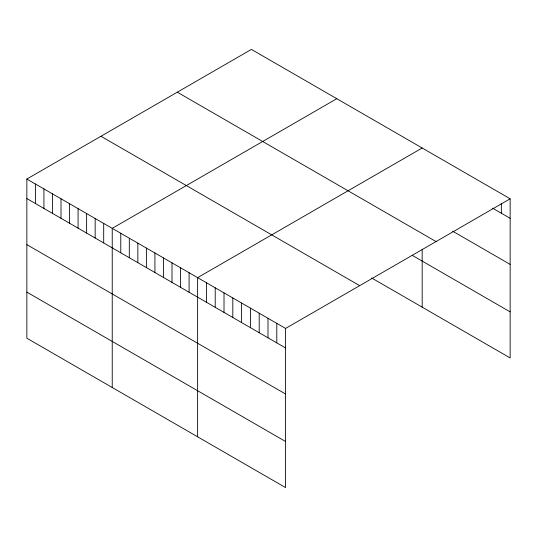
<?xml version="1.0" encoding="UTF-8"?>
<svg xmlns="http://www.w3.org/2000/svg" width="537" height="537" viewBox="0 0 537 537"><rect width="100%" height="100%" fill="white"/><g stroke="black" fill="none" stroke-linecap="round" stroke-linejoin="round"><path stroke-width="0.81" d="M26.85 179.056L285.59 328.436L285.59 487.596L26.85 338.209L26.85 179.056L251.41 49.404L510.15 198.791L510.15 357.944L371.658 277.991M336.793 98.701L112.233 228.353L112.233 387.506M422.176 147.997L197.623 277.649L197.623 436.803M285.59 328.436L510.15 198.791M492.557 208.155L510.15 218.317M452.631 231.185L510.15 264.392M177.304 92.189L436.044 241.576M412.215 255.323L510.15 311.869M100.956 136.27L359.696 285.657M26.85 198.576L285.59 347.963M26.85 244.657L285.59 394.037M26.85 292.128L285.59 441.515M501.35 203.476L501.35 213.236M422.176 249.208L422.176 307.157M276.797 323.361L276.797 342.881M267.997 318.28L267.997 337.807M259.203 313.199L259.203 332.725M250.403 308.124L250.403 327.644M241.603 303.043L241.603 322.569M232.81 297.961L232.81 317.488M224.01 292.887L224.01 312.406M215.216 287.805L215.216 307.332M206.416 282.724L206.416 302.25M189.084 272.715L189.084 292.242M180.546 267.788L180.546 287.315M172.008 262.862L172.008 282.381M163.463 257.928L163.463 277.454M154.925 253.001L154.925 272.521M146.386 248.067L146.386 267.594M137.848 243.14L137.848 262.667M129.31 238.213L129.31 257.733M120.771 233.28L120.771 252.806M103.695 223.419L103.695 242.946M95.156 218.492L95.156 238.019M86.618 213.565L86.618 233.085M78.08 208.631L78.08 228.158M69.541 203.704L69.541 223.224M61.003 198.771L61.003 218.297M52.465 193.844L52.465 213.37M43.927 188.917L43.927 208.437M35.388 183.983L35.388 203.51"/></g></svg>
